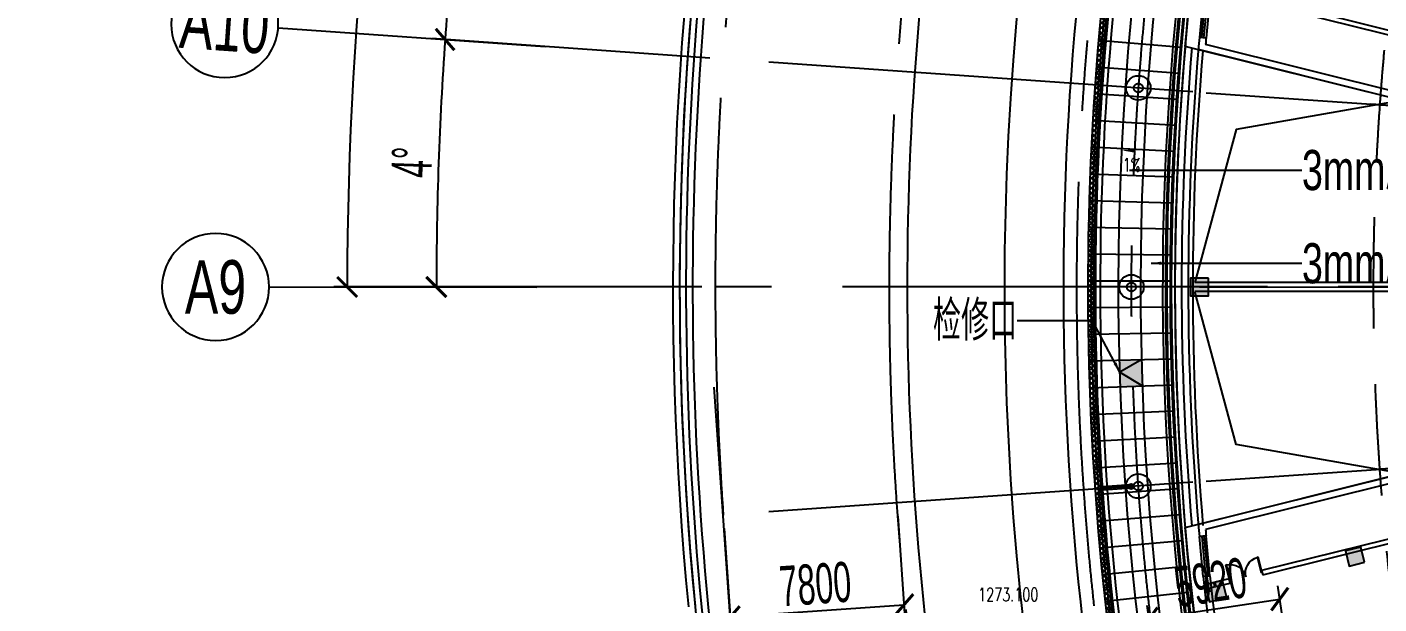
# Model space of a CAD drawing. Extents: x 1962160 to 37842216, y -162679 to 2997677.
# Drawn here: x 37436209 to 37496803, y 2742666 to 2768537 of the extents above; entities that cross this region are included whole.
import ezdxf
from ezdxf.enums import TextEntityAlignment as Align

# ---------------------------------------------------------------- set-up
doc = ezdxf.new("R2010")
doc.units = 0
doc.header["$LTSCALE"] = 1000
for name, pattern in [('CENTER', [2, 1.25, -0.25, 0.25, -0.25]), ('CENTER2', [28.575000000000003, 19.05, -3.175, 3.175, -3.175]), ('DASH', [0.35, 0.25, -0.1]), ('HIDDEN', [0.375, 0.25, -0.125])]:
    doc.linetypes.add(name, pattern=pattern)
doc.layers.get('0').update_dxf_attribs({"color": 8})
doc.layers.get('Defpoints').update_dxf_attribs({"color": 8})
for name, color, linetype in [('#幕墙线-平面', 8, 'Continuous'), ('#文字', 8, 'Continuous'), ('#标注', 8, 'Continuous'), ('#虚线', 8, 'HIDDEN'), ('#轴线', 8, 'CENTER2'), ('1-WIN-1', 8, 'Continuous'), ('A-AL-E', 8, 'Continuous'), ('A-COLS-PLAN-C', 8, 'DASH'), ('A-COLS-PLAN-S', 8, 'DASH'), ('A-DETL-ALUM', 8, 'Continuous'), ('A-DIMS-ELEV', 8, 'Continuous'), ('A-DIMS-SYMB', 8, 'Continuous'), ('A-FLOR', 8, 'Continuous'), ('A-GRID', 8, 'CENTER'), ('A-HATH', 8, 'Continuous'), ('A-ROOF-DRAN', 8, 'Continuous'), ('A-STRS-HRAL', 8, 'Continuous'), ('COLUMN', 8, 'Continuous'), ('DIM', 8, 'Continuous'), ('G-ACCS', 8, 'Continuous'), ('PUB_HATCH', 8, 'Continuous'), ('周边建筑', 8, 'Continuous'), ('建-填充', 8, 'Continuous'), ('水-雨水-压力流-标识', 8, 'Continuous')]:
    doc.layers.add(name, color=color, linetype=linetype)
doc.layers.add('A-X-CHEK', color=8, linetype='Continuous', plot=False)
doc.styles.add('#文字', font='jrs.shx', dxfattribs={"width": 0.7, "bigfont": 'hztxt.shx'})
doc.styles.add('_TCH_DIM', font='SIMPLEX', dxfattribs={"bigfont": 'GBCBIG'})
doc.styles.add('JHZX', font='jrs.shx', dxfattribs={"width": 0.6, "bigfont": 'jhz.shx'})
doc.dimstyles.new('JZBZ-300', dxfattribs={"dimscale": 300, "dimtxt": 3, "dimasz": 1.5, "dimexe": 1, "dimexo": 1, "dimgap": 0.5, "dimtad": 1, "dimdec": 0, "dimdsep": 46, "dimtxsty": 'JHZX', "dimblk1": 'ARCHTICK', "dimblk2": 'ARCHTICK', "dimsah": 1, "dimcen": 0, "dimclrd": 1, "dimclre": 1, "dimclrt": 2, "dimadec": 3, "dimazin": 2, "dimtfac": 1, "dimtdec": 0, "dimtix": 1, "dimtmove": 0, "dimatfit": 3, "dimfxl": 1, "dimtolj": 1, "dimlwd": -1, "dimlwe": -1, "dimarcsym": 1})
doc.dimstyles.new('JZBZ-600', dxfattribs={"dimscale": 600, "dimtxt": 3, "dimasz": 1.5, "dimexe": 1, "dimexo": 1, "dimgap": 0.5, "dimtad": 1, "dimdec": 0, "dimdsep": 46, "dimtxsty": 'JHZX', "dimblk1": 'ARCHTICK', "dimblk2": 'ARCHTICK', "dimsah": 1, "dimcen": 0, "dimclrd": 1, "dimclre": 1, "dimclrt": 2, "dimadec": 1, "dimazin": 2, "dimtfac": 1, "dimtdec": 0, "dimtix": 1, "dimtmove": 0, "dimatfit": 3, "dimfxl": 1, "dimtolj": 1, "dimlwd": -1, "dimlwe": -1, "dimarcsym": 1})

# ---------------------------------------------------------------- blocks, each defined once
blk = doc.blocks.new('_ARCHTICK')
at = {"const_width": 0.15}
blk.add_lwpolyline([(-0.5, -0.5), (0.5, 0.5)], dxfattribs=at)
blk = doc.blocks.new('排水沟区域')
at = {"layer": 'A-HATH'}
h = blk.add_hatch(dxfattribs=at)
h.set_pattern_fill('ANSI37', color=256, scale=100)
h.set_pattern_definition([(45, (0, 0), (-112.2532015133644, 112.2532015133644), []), (135, (0, 0), (-112.2532015133644, -112.2532015133644), [])])
edge = h.paths.add_edge_path()
edge.add_arc((35647972.5123964, 2918657.177403348), 130050.0001581773, 170.5580595646638, 170.7562407378853)
edge.add_arc((35519051.66144992, 2939217.253498712), 649.999999933128, -9.061124784097785, 30.56278275432919, ccw=False)
edge.add_arc((35647972.51225577, 2918657.177440869), 129900.0000000917, 170.9388714180012, 194.3584088103483)
edge.add_arc((35513750.33892875, 2884298.616817673), 8650.000002523695, 12.63826680794972, 14.358408810034689, ccw=False)
edge.add_line((35522190.75678708, 2886191.193479404), (35522532.27658471, 2886267.771725808))
edge.add_arc((35513750.33890613, 2884298.616812271), 9000.000025779049, 12.63826680998429, 14.35840880764261)
edge.add_arc((35647972.51225577, 2918657.177440866), 129550.0000000962, 170.9388714180003, 194.3584088103472, ccw=False)
edge.add_arc((35519051.66145676, 2939217.253541403), 999.9999999046142, 350.9388714094279, 410.7486490328502)
blk.add_lwpolyline([(35519684.38504436, 2939991.631266749, 0.0008647287125802096), (35519611.35857493, 2939547.766929859, -0.174635434641465), (35519693.55002822, 2939114.886253142, 0.1025441863688925), (35522130.14260682, 2886443.701981627, -0.007505676324328644), (35522190.75678708, 2886191.193479404), (35522532.27658471, 2886267.771725808, 0.007505676305012228), (35522469.20980757, 2886530.497335057, -0.102544186368898), (35520039.182336, 2939059.765405688, 0.2670597968906989)], format="xyb", close=True, dxfattribs=at)
blk = doc.blocks.new('A$C58e34137')
at = {"layer": 'A-X-CHEK'}
blk.add_blockref('排水沟区域', (-35647972.51433039, -2918657.17947907), dxfattribs=at)
blk = doc.blocks.new('雨水立管')
for radius in [80, 50]:
    blk.add_circle((-3.725290298461914e-09, 2.328306436538696e-10), radius)
blk = doc.blocks.new('雨水')
at = {"layer": 'A-DIMS-SYMB'}
blk.add_lwpolyline([(35520791.57787087, 2924733.974634099, 0, 0, 0), (35519598.14549707, 2924783.160850973, 0, 160, 0), (35520197.63656522, 2924758.453378359, 0, 0, 0)], format="xyseb", dxfattribs=at)
at = {"layer": 'A-ROOF-DRAN'}
for points in [[(35520009.54976873, 2909784.318326699), (35518733.10440812, 2909691.80186474)], [(35520020.39328882, 2909634.710779857), (35518743.57166758, 2909542.167046615)]]:
    blk.add_lwpolyline(points, dxfattribs=at)
at = {"xscale": 1.5, "yscale": 1.5, "zscale": 1.5}
blk.add_blockref('雨水立管', (35520014.97152878, 2909709.514553278), dxfattribs=at)
at = {"layer": 'A-DIMS-SYMB', "style": '_TCH_DIM', "width": 0.7058823529411765}
blk.add_text('1%', height=595, dxfattribs=at).set_placement((35519633.89370291, 2923839.806779628))
blk = doc.blocks.new('1100')
at = {"layer": 'A-DETL-ALUM', "ltscale": 0.3}
blk.add_circle((35572079.41488183, 2737404.62498665), 550, dxfattribs=at)
blk = doc.blocks.new('_YZHK')
blk.add_circle((0, 0), 0.5)
blk = doc.blocks.new('ASDFASD')
at = {"layer": 'A-COLS-PLAN-C', "ltscale": 0.3, "xscale": 400, "yscale": 400, "zscale": 400}
for p in [(35520334.19202486, 2927582.518255999), (35520022.5122556, 2918657.17744044), (35520334.19202486, 2909731.836624876)]:
    blk.add_blockref('_YZHK', p, dxfattribs=at)
blk = doc.blocks.new('$WINLIB2D$00000001')
for points in [[(-0.4999999999999964, 0.5000000000000142), (-0.4999999999999964, -0.4999999999999858)], [(-0.4999999999999964, 0.5000000000000142), (0.5000000000000036, 0.5000000000000142)], [(0.5000000000000036, -0.4999999999999858), (0.5000000000000036, 0.5000000000000142)], [(0.5000000000000036, 0.1666666666666714), (-0.4999999999999964, 0.1666666666666714)], [(0.5000000000000036, -0.1666666666666572), (-0.4999999999999964, -0.1666666666666572)], [(-0.4999999999999964, -0.4999999999999858), (0.5000000000000036, -0.4999999999999858)]]:
    blk.add_lwpolyline(points)
blk = doc.blocks.new('$DorLib2D$00000002')
at = {"layer": '1-WIN-1'}
for p, q in [((-0.5000000000002274, 1.70530256582424e-13), (-0.5, 0.4875000000000114)), ((-0.4750000000001364, 0.4875000000002387), (-0.5, 0.4875000000000114)), ((-0.4750000000001364, 1.70530256582424e-13), (-0.4750000000001364, 0.4875000000002387)), ((0.4749999999999091, 5.684341886080801e-14), (0.4749999999999091, 0.4875000000001251)), ((0.4749999999999091, 0.4875000000001251), (0.4999999999997726, 0.4875000000001251)), ((0.5, -5.684341886080801e-14), (0.4999999999997726, 0.4875000000001251)), ((-0.5000000000002274, 1.70530256582424e-13), (-0.4750000000001364, 1.70530256582424e-13)), ((0.5, -5.684341886080801e-14), (0.4749999999999091, 5.684341886080801e-14))]:
    blk.add_line(p, q, dxfattribs=at)
for centre, start, end in [((-0.4875000000001819, 5.684341886080801e-14), 0, 88.53071642340379), ((0.4874999999999545, 5.684341886080801e-14), 91.46928357659621, 180)]:
    blk.add_arc(centre, 0.4875, start, end, dxfattribs=at)
blk = doc.blocks.new('_FZH')
blk.add_lwpolyline([(-0.5, -0.5), (0.5, -0.5), (0.5, 0.5), (-0.5, 0.5)], close=True)
at = {"layer": 'PUB_HATCH'}
blk.add_solid([(-0.5, -0.5), (0.5, -0.5), (-0.5, 0.5), (0.5, 0.5)], dxfattribs=at)
blk = doc.blocks.new('567')
at = {"layer": '周边建筑'}
for p, q in [((-11193.96435414255, 124899.3801160231), (-11165.039963983, 124600.7699572961)), ((-8338.038826569915, 115699.9999267529), (-10643.6935864538, 124947.4760770351)), ((-200.0002340301871, 115671.8004826754), (-200.0002340301871, 125101.3632137855)), ((-200.0001280158758, 114971.8004364669), (-200.0001280233264, 125101.3632141724)), ((199.9997659623623, 115671.8004826754), (199.9997659623623, 125101.3632137855)), ((199.9998719617724, 114971.8004364669), (199.9998719766736, 125101.3632141724)), ((8338.03857049346, 115699.9999267533), (10643.69334622473, 124947.4761405219)), ((11165.03992278874, 124600.7700031027), (11193.96431336552, 124899.3801617851)), ((-13673.25372226536, 124451.1234483044), (-13695.09598024935, 124649.9271599581)), ((-13446.43119006604, 124201.3022599528), (-13513.08027870953, 124468.6171538979)), ((-13446.43119006604, 124201.3022599528), (-13252.37204481661, 124249.6866390705)), ((-13252.37204481661, 124249.6866390705), (-13361.19699037075, 124686.1596558164)), ((-12956.65466100723, 124427.2280966714), (-12985.57905119658, 124725.8382553984)), ((-8616.25832477957, 115575.807737194), (-10872.87542779744, 124626.6045882781)), ((8616.258068718016, 115575.807737194), (10872.87518758327, 124626.6046518311)), ((-13242.43080693483, 124209.8145117541), (-13436.48995219916, 124161.4301326275)), ((-13436.48995219916, 124161.4301326275), (-13276.33278752863, 123519.0748302042)), ((-13082.27364227176, 123567.4592093229), (-13242.43080693483, 124209.8145117541)), ((-13276.33278752863, 123519.0748302042), (-13082.27364227176, 123567.4592093229)), ((-12719.3907988742, 122112.0156199113), (-12913.44994412363, 122063.6312407926)), ((-12913.44994412363, 122063.6312407926), (-10733.28223753721, 113319.4561713045)), ((-10539.22309228778, 113367.8405504222), (-12719.3907988742, 122112.0156199113)), ((12643.94311700016, 121809.4133679415), (10539.22262553126, 113367.8405504227)), ((10733.28177078813, 113319.4561713045), (12813.8100726828, 121663.9994161949))]:
    blk.add_line(p, q, dxfattribs=at)
blk.add_lwpolyline([(-47073.25338561833, 116876.4681862746, -0.0744215799525629), (-10790.70054857433, 125537.0892229746), (-8338.038720555604, 115699.9999267608), (8338.038676522672, 115699.9999267608), (10790.70050453395, 125537.0892229751, -0.07442158046754624), (47073.25353706628, 116876.4681253135, -0.07421954768420427)], format="xyb", dxfattribs=at)
for points in [[(-8385.998344779015, 115671.8006193787), (-7068.851940572262, 123256.1048880219), (-200.0001535639167, 125101.3633970846)], [(8385.998084560037, 115671.8006159808), (7068.851683400571, 123256.1048851535), (199.9998971298337, 125101.3633970027)]]:
    blk.add_lwpolyline(points, dxfattribs=at)
for centre, radius, start, end in [((-2.201646566390991e-05, -4.607392475008965e-05), 126000, 68.06235922378528, 111.9376407861825), ((-4.731118679046631e-05, -1.704692840576172e-05), 126000.0000030352, 85.04109601382338, 94.91560684842158), ((-4.731118679046631e-05, -1.704692840576172e-05), 125700.0000030352, 85.10901602187906, 94.89098397812093), ((-0.0001288577914237976, -4.40557487308979e-05), 125399.9999977989, 94.86900586944341, 95.1213855797711), ((-4.754960536956787e-05, -7.317215204238892e-05), 125399.9999999212, 85.08472006989746, 94.91527950249957), ((-4.754960536956787e-05, -7.317215204238892e-05), 125199.9999999219, 85.14570549943771, 94.9006442420527), ((-7.756054401397705e-05, 1.431209966540337e-05), 125400.0000000284, 84.87861399266463, 85.13099413168887), ((-0.0001288577914237976, -4.404829815030098e-05), 125399.9999977943, 95.94381995888064, 111.8836034919402), ((-0.0001288577914237976, -4.404829815030098e-05), 125099.9999977941, 95.94480624710295, 111.763935769319), ((-0.0003964826464653015, 0.001440182793885469), 125399.9985047636, 96.11639622546474, 96.26985138233644), ((-0.0003964751958847046, 0.001440182793885469), 125199.9985047643, 96.19611518241895, 96.26985138233644), ((-0.0001288577914237976, -4.404829815030098e-05), 125099.9999977923, 94.98606614209635, 95.12039980505894), ((-7.75754451751709e-05, 1.432048156857491e-05), 125100.0000000232, 84.87960062250555, 85.01393385790365)]:
    blk.add_arc(centre, radius, start, end, dxfattribs=at)
at = {"layer": 'COLUMN'}
for p, xscale, yscale, zscale, rotation in [((-0.0001787394285202026, 124899.9999588304), 800.0000000000007, 800.0000000000007, 800.0000000000007, 90), ((-13640.49022883177, 124152.9179450185), 800.0000000003402, 800.0000000003402, 800.0000000003402, 13.99999999997211), ((-12088.56637517363, 117928.491342498), 700.0000000000592, 700.0000000000592, 700.0000000000592, 14.00000000000214)]:
    blk.add_blockref('_FZH', p, dxfattribs=dict(at, xscale=xscale, yscale=yscale, zscale=zscale, rotation=rotation))
at = {"layer": '周边建筑'}
for name, p, xscale, yscale, zscale, rotation in [('$WINLIB2D$00000001', (-12075.3095080331, 124663.3041109666), 1800, 300.0000000000002, -1800, 5.532602874722101), ('$WINLIB2D$00000001', (12075.30946690589, 124663.3041555583), -1800, 300.0000000000001, 1800, 354.4673970493914), ('$DorLib2D$00000002', (-12997.86179319769, 122815.5452250615), -1500, 1500, 1500, 283.9999999999892)]:
    blk.add_blockref(name, p, dxfattribs=dict(at, xscale=xscale, yscale=yscale, zscale=zscale, rotation=rotation))
blk = doc.blocks.new('1234')
at = {"layer": '周边建筑'}
for points in [[(899.9999998621643, 147897.2616378292, -0.06424754974339256), (38411.22599733435, 142825.0248288214, 0.3992271408683902), (47734.13426394202, 147881.3795785159), (62643.80696957186, 193768.6338093206, 0.4257611201714258), (57410.8051248882, 203558.9581788629, 0.1695890934855462), (-81790.47026674077, 195045.0434476584, 0.4257611201712679), (-85791.3257065732, 184689.9521724582), (-65400.53789663129, 140961.7665993124, 0.3992271408685563), (-55530.9065411333, 137079.2778602466, -0.09498676638333799), (-899.9999992009252, 147897.2616378367)], [(3507.282386738807, 147308.2532562092, 0.01190288189879027), (-3507.282390698791, 147308.2532562315), (-3529.532858530059, 148157.964341335, 0.09051536275890958), (-55643.5452967938, 137357.3291338012, -0.3992271408685528), (-65128.64556051977, 141088.5520778373), (-85519.43337046169, 184816.737650983, -0.425761120171263), (-81674.45541529916, 194768.3838115633, -0.08617948601408663), (-11230.48231103458, 210901.2002502978), (-9979.055130984634, 202999.9999966249), (9979.055131915957, 202999.9999895692), (11230.48231178708, 210901.2002502382, -0.05548064099764077), (57329.37135875039, 203270.2220680118, -0.4257611201714432), (62358.49001468346, 193861.3389076069), (47448.81730905734, 147974.0846768022, -0.3992271408683997), (38489.13923465274, 143114.7307615206, 0.0597972305577292), (3529.532854573801, 148157.9643414542), (3507.2932679113, 147308.6687912941)], [(-53552.56643567048, 204917.9412060007, 0.03537684678875146), (-81906.48511818238, 195321.703083761, 0.4257611201712687), (-86063.21804268472, 184563.1666939333), (-65672.43023274094, 140834.9811207876, 0.3992271408685562), (-55418.26778547093, 136801.2265866995, -0.08992013827698078), (-3863.717572046444, 147549.4211662337, -0.08992013827698078)]]:
    blk.add_lwpolyline(points, format="xyb", dxfattribs=at)
for centre, radius, start, end in [((2.793967723846436e-08, -7.748603820800781e-07), 148500.0000006685, 91.64907696212661, 106.5424971075481), ((2.980232238769531e-08, -7.748603820800781e-07), 148200.0000006686, 91.60015078360507, 106.5417941527147)]:
    blk.add_arc(centre, radius, start, end, dxfattribs=at)
blk = doc.blocks.new('总体道路0521')
at = {"layer": 'G-ACCS'}
for radius, start, end in [(137.9999999943868, 170.6452807769871, 191.3252688509721), (130.9999999943868, 170.6530970265744, 196.1537308380493)]:
    blk.add_arc((35647972.51118848, 2918657.176535503), radius, start, end, dxfattribs=at)
blk = doc.blocks.new('A$C06ac024f')
at = {"layer": 'A-AL-E'}
for points in [[(-117072.4059666544, -47122.1001576772, -0.1937009877899089), (-117072.4070128277, 47122.10890579596, -0.1937009877899089)], [(-117023.4231811241, -47109.88737772033, -0.1937296105040154), (-117023.4242275507, 47109.89612563606, -0.1937296105040154)], [(-145287.8805330694, 23958.21160294581), (-128813.5673151985, 21201.16620651679, -0.4119685533058242), (-128278.9669114948, 20457.71448632097, 0.1025441863688749), (-125842.3743332029, -32213.46978524746, -0.3957181001131183), (-131549.1810074821, -42585.19381452212), (-161024.043966651, -52162.15733374096, 0.4665771712174694), (-178315.5084250644, -95014.64385824368, 0.04969496342035992), (-156062.2732423842, -128330.703170726, -0.4106233703844309), (-156273.1750589237, -130640.1824203911), (-161870.8845780194, -135359.541345335)], [(-145263.1217250973, 24106.15416419134), (-128788.8085072264, 21349.10876776231, -0.4119685533025638), (-128130.8387795985, 20434.09126598388, 0.102544186368877), (-125697.0598185957, -32176.27177663473, -0.3957181001131074), (-131502.8284583241, -42727.85229196632), (-160977.691417493, -52304.81581118517, 0.4665771712174966), (-178183.1286895499, -94944.10588531752, 0.04969496342036155), (-155946.4140972048, -128235.4316719551, -0.410623370384824), (-156176.4888061658, -130754.8635806888), (-161774.198325269, -135474.2225056388)]]:
    blk.add_lwpolyline(points, format="xyb", dxfattribs=at)
at = {"layer": 'A-STRS-HRAL'}
for points in [[(-117339.7957758978, 47394.89913879195, 0.1604949966766384), (-122531.5980114341, -31637.17398430128), (-122337.9684682191, -31587.0979795754, -0.1601419950264416), (-117219.3529552594, 47158.74707884062, -0.1601419950264416)], [(-127735.8304280043, 20371.09601177368, 0.1025441863689455), (-125309.5544461981, -32077.07708693761, -0.007329012029309429), (-125246.5107880757, -32339.29816833418), (-125440.2403552607, -32389.40004101675, 0.007505676333453393), (-125503.3071324677, -32126.67443181714, -0.1025441863689884), (-127933.3346037194, 20402.59363886621, 0.2670597969082268), (-128288.1318955645, 21334.45949999755, -0.0004314041168583665), (-128251.1258262322, 21555.80371694081, -0.2921176947529655), (-127735.8304278478, 20371.09601174714)]]:
    blk.add_lwpolyline(points, format="xyb", dxfattribs=at)
at = {"xscale": 1000, "yscale": 1000, "zscale": 1000}
blk.add_blockref('总体道路0521', (-35647972511.19448, -2918657176.530752), dxfattribs=at)
at = {"layer": 'A-COLS-PLAN-S'}
blk.add_blockref('ASDFASD', (-35647972.51693987, -2918657.171766797), dxfattribs=at)
at = {"layer": 'A-ROOF-DRAN'}
blk.add_blockref('雨水', (-35647972.51693987, -2918657.171766797), dxfattribs=at)
at = {"layer": '周边建筑'}
for name, p, rotation in [('1234', (-0.004684269428253174, 0.005673641338944435), 78.99999965021681), ('567', (-0.003778956830501556, 0.004350954666733742), 90)]:
    blk.add_blockref(name, p, dxfattribs=dict(at, rotation=rotation))
at = {"layer": '水-雨水-压力流-标识'}
for p in [(-35699717.73979641, -2728479.278497278), (-35700029.41956567, -2737404.619312837), (-35699717.73979641, -2746329.960128401)]:
    blk.add_blockref('1100', p, dxfattribs=at)
at = {"layer": 'A-DIMS-ELEV', "style": '_TCH_DIM', "width": 0.7058823529411765}
blk.add_text('1273.100', height=595, dxfattribs=at).set_placement((-134819.8458201811, -14092.65398792364))
blk = doc.blocks.new('A$C41f195f4')
at = {"layer": '建-填充', "ltscale": 10}
h = blk.add_hatch(color=256, dxfattribs=at)
h.dxf.hatch_style = 1
edge = h.paths.add_edge_path()
edge.add_line((-122341.9259322956, -37079.21889817156), (-123294.6110211983, -37319.74368041055))
edge.add_arc((-134734.9523436055, -37993.91661000391), 11460.18842393844, -2.810628073517421, 3.3725080407185146, ccw=False)
edge.add_line((-123288.5498527586, -38555.86743499432), (-122322.6319665387, -38312.00176316779))
edge.add_arc((-135237.5882942155, -37897.58798922645), 12921.60345010752, 358.1621295968811, 363.6311668434479)
edge = h.paths.add_edge_path()
edge.add_line((-125814.3187613711, -20845.05220151134), (-126800.8744942993, -21008.47737279441))
edge.add_arc((7.450580596923828e-09, 1.527369022369385e-07), 128529.4436852917, 189.4073571853151, 189.936627012821)
edge.add_line((-126601.4014096707, -22178.88759945659), (-125616.3974518478, -22006.35585214011))
edge.add_arc((7.450580596923828e-09, 4.190951585769653e-09), 127529.4436852669, 189.4073696962074, 189.9366393556094, ccw=False)
edge = h.paths.add_edge_path()
edge.add_line((-127487.569596149, -3267.813510578126), (-128487.2421040162, -3293.404097115155))
edge.add_arc((-7.450580596923828e-09, -2.50060111284256e-07), 128529.4436852483, 181.4682924377232, 181.9975644929047)
edge.add_line((-128451.3375775814, -4480.152740007266), (-127451.944123894, -4445.328526781872))
edge.add_arc((-3.725290298461914e-08, 6.975606083869934e-07), 127529.4436852444, 181.4683073347371, 181.9975792392827, ccw=False)
edge = h.paths.add_edge_path()
edge.add_line((-126844.3646033481, 13200.99144173507), (-127838.9887581244, 13304.54235752719))
edge.add_arc((-1.490116119384766e-08, 7.497146725654602e-08), 128529.44368524, 174.0584659225176, 174.5877403900909)
edge.add_line((-127956.4344140962, 12123.06834403006), (-126960.8961219788, 12028.70992985601))
edge.add_arc((-7.450580596923828e-09, -2.691522240638733e-07), 127529.4436852803, 174.0584827887301, 174.5877571245838, ccw=False)
h.paths.add_polyline_path([(-142044.7860084623, 28119.10597416712), (-143222.2051057518, 28348.56477051741), (-143413.0155731961, 27366.93775451882), (-142235.5964759067, 27137.478958169)])
at = {"layer": 'DIM', "ltscale": 10}
blk.add_lwpolyline([(-127487.569596149, -3267.813510578591), (-128472.3618376181, -3830.161603367887), (-127451.9441239014, -4445.328526782803)], dxfattribs=at)
blk = doc.blocks.new('A$C80b62fe7')
at = {"layer": '#幕墙线-平面'}
for points in [[(-46213.03465203941, 141660.3671850716, -0.1937296105040076), (-46213.03570061922, 236074.3412846299, -0.1937296105040076)], [(-45971.84488739818, 141757.4624858513, -0.1937296105040154), (-45971.84593382478, 235977.2459892076, -0.1937296105040154)], [(-74926.70281554013, 212941.1028979034), (-57761.98902147263, 210068.5160700884, -0.4119685533058242), (-57227.38861776888, 209325.0643498925, 0.1025441863688749), (-54790.79603947699, 156653.8800783241, -0.3957181001131183), (-60497.60271375626, 146282.1560490495), (-89972.46567292511, 136705.1925298306, 0.4665771712174694), (-107263.9301313385, 93852.70600532787, 0.04969496342035992), (-85010.69494865835, 60536.6466928455, -0.4106233703844309), (-85221.59676519781, 58227.16744318046), (-90819.30628429353, 53507.8085182365)], [(-74883.78754839301, 213197.5366707286), (-57719.07375432551, 210324.9498429135, -0.4119685533025505), (-56970.63318914175, 209284.1174346413, 0.1025441863688777), (-54538.91754749417, 156718.3566265861, -0.3957181001130247), (-60417.25829521567, 146034.881354813), (-89892.12125438452, 136457.9178355942, 0.4665771712175024), (-107034.4719231129, 93974.97182506695, 0.04969496342036184), (-84809.8724303469, 60701.78395738173, -0.4106233703847854), (-85054.00726041198, 58028.3867653315), (-90651.7167795226, 53309.02784037683)]]:
    blk.add_lwpolyline(points, format="xyb", dxfattribs=at)
for radius, start, end in [(128529.4436852644, 333.5022467601689, 195.775796910644), (127529.4436852644, 333.539850647279, 195.7883970499479)]:
    blk.add_arc((71051.57360945642, 188867.3555372115), radius, start, end, dxfattribs=at)
blk = doc.blocks.new('DASWQE')
at = {"layer": '#幕墙线-平面', "ltscale": 10}
for points in [[(-129428.1346127614, 11062.00607388699), (-125691.7565936595, 10742.66409828141)], [(-129524.8000397086, 9865.910110068973), (-125785.6314482316, 9581.097463671584)], [(-129610.4121138602, 8668.97221185267), (-125868.7720421776, 8418.713199928403)], [(-129684.9635292813, 7471.29452320328), (-125941.1712804735, 7255.610502289608)], [(-129748.4479239136, 6272.979251220822), (-126002.8229847252, 6091.888627302833)], [(-129800.8598801494, 5074.128657413647), (-126053.7218937203, 4927.646884354763)], [(-129842.1949252635, 3874.845048973337), (-126093.8636638522, 3762.9846271961)], [(-129872.4495318234, 2675.230770044494), (-126123.2448695302, 2598.001245464198)], [(-129891.6211179644, 1475.388192989863), (-126141.8630034178, 1432.796156198718)], [(-129899.7080476359, 275.4197096549906), (-126149.7164766788, 267.4687953609973)], [(-129896.7096307129, -924.572277369909), (-126146.8046191335, -897.8813906540163)], [(-129882.6261230707, -2124.485363489483), (-126133.1276792586, -2063.15495350305)], [(-129857.4587265626, -3324.217150840908), (-126108.6868242174, -3228.252451382112)], [(-129821.20958893, -4523.665257033426), (-126073.4841397405, -4393.074457512237)], [(-129773.8818035722, -5722.727323885076), (-126027.5226299465, -5557.521568623837)], [(-129715.4794093519, -6921.301026156638), (-125970.8062170744, -6721.494413440116)], [(-129646.0073901862, -8119.284080286045), (-125903.3397411853, -7884.893661157694)], [(-129565.4716746658, -9316.574253115803), (-125825.1289597154, -9047.620029922575)], [(-129473.8791355193, -10513.06937061576), (-125736.1805469841, -10209.57429530052)], [(-129371.2375890613, -11708.66732660634), (-125636.5020936579, -11370.65729875164)], [(-129257.55579447, -12903.26609146735), (-125526.102106072, -12530.76995608257)], [(-129132.8434531093, -14096.76372084906), (-125404.9900055081, -13689.81326590944)]]:
    blk.add_lwpolyline(points, dxfattribs=at)
at = {"layer": 'DIM', "ltscale": 10}
blk.add_blockref('A$C80b62fe7', (-71047.03888088465, -188862.9763723449), dxfattribs=at)
blk = doc.blocks.new('*D176')
at = {"layer": '#标注', "color": 1, "transparency": 16777216}
for p, q in [((36634659.04103532, 2937870.489592419), (36622266.02255226, 2939502.388143154)), ((36633758.0813906, 2928925.275163399), (36621288.55138529, 2929797.525957607))]:
    blk.add_line(p, q, dxfattribs=at)
blk.add_arc((36780592.74096536, 2918654.106292026), 159093.4582868252, 172.4985152614458, 175.9986451028919, dxfattribs=at)
at = {"layer": 'Defpoints', "color": 0, "transparency": 16777216}
for p in [(36635253.90592249, 2937792.158461984), (36622470.68015597, 2936208.090314298), (36634356.61883085, 2928883.407125278), (36780592.74096536, 2918654.106292026)]:
    blk.add_point(p, dxfattribs=at)
at = {"layer": '#标注', "color": 1, "transparency": 16777216, "xscale": 900, "yscale": 900, "zscale": 900}
for p, rotation in [((36622860.88743944, 2939424.05701272), 82.49851526144575), ((36621887.08882554, 2929755.657919484), 265.9986451028919)]:
    blk.add_blockref('_ARCHTICK', p, dxfattribs=dict(at, rotation=rotation))
at = {"layer": '#标注', "color": 2, "transparency": 16777216, "insert": (36621106.19429952, 2934717.549327529), "char_height": 1800, "attachment_point": 5, "rotation": 84.248580182169, "style": 'JHZX'}
blk.add_mtext('\\A1;3.5°', dxfattribs=at)
blk = doc.blocks.new('*D177')
at = {"layer": '#标注', "color": 1, "transparency": 16777216}
for p, q in [((36633758.08139061, 2928925.275163407), (36621288.5513854, 2929797.5259576)), ((36633399.28271611, 2918657.429130308), (36620899.28271934, 2918657.711313211))]:
    blk.add_line(p, q, dxfattribs=at)
blk.add_arc((36780592.74096537, 2918654.106292122), 159093.458286716, 175.9986451029262, 179.9987065688494, dxfattribs=at)
at = {"layer": 'Defpoints', "color": 0, "transparency": 16777216}
for p in [(36634356.61883086, 2928883.407125285), (36621671.73561213, 2926059.680351261), (36633999.28271595, 2918657.415585529), (36780592.74096537, 2918654.106292122)]:
    blk.add_point(p, dxfattribs=at)
at = {"layer": '#标注', "color": 1, "transparency": 16777216, "xscale": 900, "yscale": 900, "zscale": 900}
for p, rotation in [((36621887.08882564, 2929755.657919479), 85.99864510292622), ((36621499.28271918, 2918657.697768432), 269.9987065688494)]:
    blk.add_blockref('_ARCHTICK', p, dxfattribs=dict(at, rotation=rotation))
at = {"layer": '#标注', "color": 2, "transparency": 16777216, "insert": (36620397.05845202, 2924251.969598729), "char_height": 1800, "attachment_point": 5, "rotation": 87.99867583588781, "style": 'JHZX'}
blk.add_mtext('\\A1;4°', dxfattribs=at)
blk = doc.blocks.new('*D211')
at = {"layer": '#标注', "color": 1, "transparency": 16777216}
for p, q in [((36656768.2570509, 2934959.722077565), (36669161.26842356, 2933327.769530872)), ((36656003.72291999, 2927369.179746552), (36668473.25292516, 2926496.928952365))]:
    blk.add_line(p, q, dxfattribs=at)
blk.add_arc((36780592.74096535, 2918654.106292136), 112993.458286847, 172.4982656255359, 175.9986451029368, dxfattribs=at)
at = {"layer": 'Defpoints', "color": 0, "transparency": 16777216}
for p in [(36656173.39250501, 2935038.055799807), (36668289.2376454, 2931121.854993676), (36655405.18547974, 2927411.047784673), (36780592.74096535, 2918654.106292136)]:
    blk.add_point(p, dxfattribs=at)
at = {"layer": '#标注', "color": 1, "transparency": 16777216, "xscale": 900, "yscale": 900, "zscale": 900}
for p, rotation in [((36668566.40387767, 2933406.103253115), 82.49826562553585), ((36667874.7154849, 2926538.796990486), 265.9986451029368)]:
    blk.add_blockref('_ARCHTICK', p, dxfattribs=dict(at, rotation=rotation))
at = {"layer": '#标注', "color": 2, "transparency": 16777216, "insert": (36666974.15345391, 2930097.99057204), "char_height": 1800, "attachment_point": 5, "rotation": 84.24845536423612, "style": 'JHZX'}
blk.add_mtext('\\A1;3.5°', dxfattribs=at)
blk = doc.blocks.new('*D212')
at = {"layer": '#标注', "color": 1, "transparency": 16777216}
for p, q in [((36656003.72291999, 2927369.179746564), (36668473.25292531, 2926496.928952354)), ((36655699.28271601, 2918657.162738243), (36668199.28271233, 2918656.856832889))]:
    blk.add_line(p, q, dxfattribs=at)
blk.add_arc((36780592.74096536, 2918654.106292033), 112993.4582866913, 175.9986451028842, 179.9985978331406, dxfattribs=at)
at = {"layer": 'Defpoints', "color": 0, "transparency": 16777216}
for p in [(36655405.18547974, 2927411.047784686), (36667721.76780727, 2923913.862363447), (36655099.28271618, 2918657.1774217), (36780592.74096536, 2918654.106292033)]:
    blk.add_point(p, dxfattribs=at)
at = {"layer": '#标注', "color": 1, "transparency": 16777216, "xscale": 900, "yscale": 900, "zscale": 900}
for p, rotation in [((36667874.71548507, 2926538.796990477), 85.99864510288424), ((36667599.2827125, 2918656.871516346), 269.9985978331405)]:
    blk.add_blockref('_ARCHTICK', p, dxfattribs=dict(at, rotation=rotation))
at = {"layer": '#标注', "color": 2, "transparency": 16777216, "insert": (36666468.94216696, 2922642.146323806), "char_height": 1800, "attachment_point": 5, "rotation": 87.99862146801233, "style": 'JHZX'}
blk.add_mtext('\\A1;4°', dxfattribs=at)
blk = doc.blocks.new('*D213')
at = {"layer": '#标注', "color": 1, "transparency": 16777216}
for p, q in [((36655699.28271601, 2918657.16273824), (36668199.28271219, 2918656.856832889)), ((36656003.35875694, 2909944.240406163), (36668472.9252095, 2910815.969999262))]:
    blk.add_line(p, q, dxfattribs=at)
blk.add_arc((36780592.74096536, 2918654.106292059), 112993.4582868297, 179.9985978331537, 183.998960053069, dxfattribs=at)
at = {"layer": 'Defpoints', "color": 0, "transparency": 16777216}
for p in [(36655099.28271618, 2918657.177421697), (36780592.74096536, 2918654.106292059), (36667629.81787902, 2916027.392869086), (36655404.81956721, 2909902.397385693)]:
    blk.add_point(p, dxfattribs=at)
at = {"layer": '#标注', "color": 1, "transparency": 16777216, "xscale": 900, "yscale": 900, "zscale": 900}
for p, rotation in [((36667599.28271237, 2918656.871516346), 89.9985978331537), ((36667874.38601977, 2910774.126978793), 273.998960053069)]:
    blk.add_blockref('_ARCHTICK', p, dxfattribs=dict(at, rotation=rotation))
at = {"layer": '#标注', "color": 2, "transparency": 16777216, "insert": (36668867.30111071, 2914754.951894919), "char_height": 1800, "attachment_point": 5, "rotation": 271.9987789431114, "style": 'JHZX'}
blk.add_mtext('\\A1;4°', dxfattribs=at)
blk = doc.blocks.new('*D214')
at = {"layer": '#标注', "color": 1, "transparency": 16777216}
for p, q in [((36656003.35875693, 2909944.240406151), (36668472.92520954, 2910815.969999266)), ((36656767.5087787, 2902354.173876674), (36669160.59504249, 2903985.557601557))]:
    blk.add_line(p, q, dxfattribs=at)
blk.add_arc((36780592.74096535, 2918654.106292162), 112993.4582867858, 183.9989600531212, 187.4991045865828, dxfattribs=at)
at = {"layer": 'Defpoints', "color": 0, "transparency": 16777216}
for p in [(36780592.74096535, 2918654.106292162), (36655404.8195672, 2909902.397385682), (36668058.20373213, 2908480.633664194), (36656172.64063803, 2902275.867457881)]:
    blk.add_point(p, dxfattribs=at)
at = {"layer": '#标注', "color": 1, "transparency": 16777216, "xscale": 900, "yscale": 900, "zscale": 900}
for p, rotation in [((36667874.38601981, 2910774.126978796), 93.99896005312118), ((36668565.72690182, 2903907.251182762), 277.4991045865829)]:
    blk.add_blockref('_ARCHTICK', p, dxfattribs=dict(at, rotation=rotation))
at = {"layer": '#标注', "color": 2, "transparency": 16777216, "insert": (36669361.58027413, 2907455.615009744), "char_height": 1800, "attachment_point": 5, "rotation": 275.74903231985223, "style": 'JHZX'}
blk.add_mtext('\\A1;3.5°', dxfattribs=at)
blk = doc.blocks.new('*D74')
at = {"layer": '#标注', "color": 1, "transparency": 16777216}
for p, q in [((36642178.48066349, 2908376.440454598), (36642497.96380715, 2903807.618642408)), ((36634397.48107067, 2907832.339959338), (36634716.96421433, 2903263.518147148)), ((36634675.11033008, 2903862.056577304), (36642456.1099229, 2904406.157072565))]:
    blk.add_line(p, q, dxfattribs=at)
at = {"layer": 'Defpoints', "color": 0, "transparency": 16777216}
for p in [(36642136.62677924, 2908974.978884754), (36634355.62718642, 2908430.878389494), (36642456.1099229, 2904406.157072565)]:
    blk.add_point(p, dxfattribs=at)
at = {"layer": '#标注', "color": 1, "transparency": 16777216, "xscale": 900, "yscale": 900, "zscale": 900}
for p, rotation in [((36642456.1099229, 2904406.157072565), 4.0000000000011), ((36634675.11033008, 2903862.056577304), 184.0000000000011)]:
    blk.add_blockref('_ARCHTICK', p, dxfattribs=dict(at, rotation=rotation))
at = {"layer": '#标注', "color": 2, "transparency": 16777216, "insert": (36638481.902358, 2905331.183685246), "char_height": 1800, "attachment_point": 5, "rotation": 4.0000000000011, "style": 'JHZX'}
blk.add_mtext('\\A1;7800', dxfattribs=at)
blk = doc.blocks.new('*D76')
at = {"layer": '#标注', "color": 1, "transparency": 16777216}
for p, q in [((36659848.15745615, 2901019.462157608), (36659208.22131151, 2905254.893032468)), ((36653994.82822505, 2900135.075880945), (36653354.8920804, 2904370.506755805)), ((36653444.5294027, 2903777.240247014), (36659297.8586338, 2904661.626523678))]:
    blk.add_line(p, q, dxfattribs=at)
at = {"layer": 'Defpoints', "color": 0, "transparency": 16777216}
for p in [(36659297.8586338, 2904661.626523678), (36659937.79477844, 2900426.195648818), (36654084.46554734, 2899541.809372155)]:
    blk.add_point(p, dxfattribs=at)
at = {"layer": '#标注', "color": 1, "transparency": 16777216, "xscale": 900, "yscale": 900, "zscale": 900}
for p, rotation in [((36659297.8586338, 2904661.626523678), 8.5918986872883), ((36653444.5294027, 2903777.240247014), 188.5918986872883)]:
    blk.add_blockref('_ARCHTICK', p, dxfattribs=dict(at, rotation=rotation))
at = {"layer": '#标注', "color": 2, "transparency": 16777216, "insert": (36656191.91937366, 2905405.966402926), "char_height": 1800, "attachment_point": 5, "rotation": 8.5918986872883, "style": 'JHZX'}
blk.add_mtext('\\A1;5920', dxfattribs=at)
blk = doc.blocks.new('*D106')
at = {"layer": '#标注', "color": 1, "transparency": 16777216}
for p, q in [((36689976.49658143, 3034648.116551962), (36679818.65363285, 3047650.74038841)), ((36633399.2827161, 2918657.429130305), (36616899.2827203, 2918657.801611735))]:
    blk.add_line(p, q, dxfattribs=at)
blk.add_arc((36780592.74096535, 2918654.106292089), 163093.458286761, 127.9974821202229, 179.9987065688393, dxfattribs=at)
at = {"layer": 'Defpoints', "color": 0, "transparency": 16777216}
for p in [(36690345.87268865, 3034175.293866999), (36646455.84928183, 3011426.787752829), (36633999.28271595, 2918657.415585522), (36780592.74096535, 2918654.106292089)]:
    blk.add_point(p, dxfattribs=at)
at = {"layer": '#标注', "color": 1, "transparency": 16777216, "xscale": 900, "yscale": 900, "zscale": 900}
for p, rotation in [((36680188.02974007, 3047177.917703446), 37.9974821202229), ((36617499.28272016, 2918657.788066957), 269.9987065688392)]:
    blk.add_blockref('_ARCHTICK', p, dxfattribs=dict(at, rotation=rotation))
at = {"layer": '#标注', "color": 2, "transparency": 16777216, "insert": (36632929.15432575, 2990680.529336371), "char_height": 1800, "attachment_point": 5, "rotation": 63.99809434453106, "style": 'JHZX'}
blk.add_mtext('\\A1;52°', dxfattribs=at)
blk = doc.blocks.new('*U247')
blk.add_line((-8.960830237663566e-17, -20), (0, 0))
blk.add_circle((0, -24), 4)
at = {"style": 'JHZX', "width": 0.75}
blk.add_attdef('AXES', text='', height=4, dxfattribs=at).set_placement((0, -24), align=Align.MIDDLE_CENTER)
blk = doc.blocks.new('*U246')
blk.add_line((20, 4.898587196589413e-16), (0, 0))
blk.add_circle((24, 0), 4)
at = {"style": 'JHZX', "width": 0.75}
blk.add_attdef('AXES', text='', height=4, dxfattribs=at).set_placement((23.99999999999997, 0), align=Align.MIDDLE_CENTER)
blk = doc.blocks.new('*U13')
at = {"layer": '#标注'}
ref = blk.add_blockref('*U246', (0.05555985685668929, 8199.957947498637), dxfattribs=dict(at, xscale=599.9999999999999, yscale=599.9999999999999, rotation=269.9996117852258))
ref.add_attrib('AXES', 'A2', dxfattribs={"layer": '0', "height": 2400, "rotation": 269.9996117959577, "style": '#文字', "width": 0.7}).set_placement((-0.04200915534511296, -6200.042052162755), align=Align.MIDDLE_CENTER)
blk = doc.blocks.new('*U14')
at = {"layer": 'DIM'}
for p, rotation in [((38431924.37715691, 3049525.814663643), 94.00035489507722), ((38432593.23286856, 3042883.785612437), 97.50030358952117), ((38433666.32130265, 3036294.976987754), 101.000252283965), ((38435139.63952404, 3029783.966981723), 104.500200978409), ((38437007.69162283, 3023375.043574764), 108.0001496728528), ((38439263.50921583, 3017092.113934288), 111.5000983672966)]:
    blk.add_blockref('*U13', p, dxfattribs=dict(at, rotation=rotation))
blk = doc.blocks.new('DOTE-11')
at = {"layer": '#虚线', "ltscale": 20}
blk.add_arc((36780598.51695531, 2918657.177440438), 117099.9999999995, 127.0941195768543, 207.9999999896279, dxfattribs=at)
at = {"layer": '#轴线'}
for p, q in [((36655404.2286477, 2927411.614895327), (36634355.62718722, 2928883.476491327)), ((36715898.51695531, 2918657.177440438), (36633998.51695531, 2918657.177440439)), ((36655404.2286477, 2909902.739985549), (36634355.62718642, 2908430.878389494))]:
    blk.add_line(p, q, dxfattribs=at)
for radius, end in [(146599.9999999995, 183.9998103525153), (138799.9999999995, 210.1884172151102), (130399.9999999995, 210.3293811306592), (127949.9999999995, 210.3740096847854)]:
    blk.add_arc((36780598.51695531, 2918657.177440438), radius, 324.4999999903098, end, dxfattribs=at)
blk = doc.blocks.new('ZW-5001')
at = {"layer": '#标注'}
ref = blk.add_blockref('*U246', (36626376.1977073, 2929441.71190458), dxfattribs=dict(at, xscale=-599.9999999999998, yscale=599.9999999999998, rotation=355.9987296722753))
ref.add_attrib('AXES', 'A10', dxfattribs={"layer": '0', "height": 2400, "rotation": 355.9987297173694, "style": '#文字', "width": 0.7}).set_placement((36612011.2976575, 2930446.52361627), align=Align.MIDDLE_CENTER)
ref = blk.add_blockref('*U246', (36663385.74577961, 2926852.855006569), dxfattribs=dict(at, xscale=599.9999999999999, yscale=599.9999999999999, rotation=355.9986451038205))
ref.add_attrib('AXES', 'A10', dxfattribs={"layer": '0', "height": 2400, "rotation": 355.9986450892401, "style": '#文字', "width": 0.7}).set_placement((36677750.64434568, 2925848.022091883), align=Align.MIDDLE_CENTER)
ref = blk.add_blockref('*U246', (36625999.29554592, 2918654.789810888), dxfattribs=dict(at, xscale=-599.9999999999999, yscale=599.9999999999998, rotation=359.9849050273523))
ref.add_attrib('AXES', 'A9', dxfattribs={"layer": '0', "height": 2400, "rotation": 359.9849050683164, "style": '#文字', "width": 0.7}).set_placement((36611599.29604509, 2918658.58359078), align=Align.MIDDLE_CENTER)
ref = blk.add_blockref('*U247', (36633954.69046525, 2914167.296494666), dxfattribs=dict(at, xscale=600, yscale=600, rotation=3.998971414674728))
ref.add_attrib('AXES', 'AA', dxfattribs={"layer": '0', "height": 2399.999999999999, "rotation": 3.99897157416922, "style": '#文字', "width": 0.7}).set_placement((36634958.92580502, 2899802.356140377), align=Align.MIDDLE_CENTER)
at = {"layer": 'DIM'}
blk.add_blockref('*U14', (-1760359.502570294, -138493.6474373168), dxfattribs=at)
at = {"layer": '#标注'}
for base, center, p1, p2, picture, middle in [((36646455.84928183, 3011426.787752829), (36780592.74096536, 2918654.106292089), (36690345.87268865, 3034175.293866999), (36633999.28271595, 2918657.415585524), '*D106', (36632929.15432575, 2990680.529336372)), ((36622470.68015597, 2936208.090314298), (36780592.74096535, 2918654.106292026), (36635253.90592249, 2937792.158461984), (36634356.61883084, 2928883.407125277), '*D176', (36621106.19429952, 2934717.549327532)), ((36668289.2376454, 2931121.854993676), (36780592.74096536, 2918654.106292136), (36656173.39250501, 2935038.055799808), (36655405.18547974, 2927411.047784674), '*D211', (36666974.15345391, 2930097.990572042)), ((36621671.73561213, 2926059.680351261), (36780592.74096536, 2918654.106292122), (36634356.61883086, 2928883.407125285), (36633999.28271595, 2918657.415585529), '*D177', (36620397.05845202, 2924251.969598725)), ((36667721.76780727, 2923913.862363447), (36780592.74096536, 2918654.106292033), (36655405.18547974, 2927411.047784686), (36655099.28271618, 2918657.177421701), '*D212', (36666468.94216697, 2922642.14632381)), ((36667629.81787902, 2916027.392869086), (36780592.74096537, 2918654.106292059), (36655099.28271618, 2918657.177421697), (36655404.81956722, 2909902.397385694), '*D213', (36668867.30111071, 2914754.951894916)), ((36668058.20373213, 2908480.633664194), (36780592.74096535, 2918654.106292162), (36655404.81956721, 2909902.397385682), (36656172.64063804, 2902275.86745788), '*D214', (36669361.58027414, 2907455.615009742))]:
    dim = blk.add_angular_dim_3p(base=base, center=center, p1=p1, p2=p2, dimstyle='JZBZ-600', dxfattribs=at)
    dim.commit()
    dim.dimension.update_dxf_attribs({"geometry": picture, "text_midpoint": middle})
for p1, p2, distance, picture, middle in [((36634355.62718642, 2908430.878389494), (36642136.62677924, 2908974.978884754), -4579.978409404639, '*D74', (36638481.902358, 2905331.183685246)), ((36654084.46554734, 2899541.809372155), (36659937.79477845, 2900426.195648819), 4283.502417991404, '*D76', (36656191.91937366, 2905405.966402926))]:
    dim = blk.add_aligned_dim(p1=p1, p2=p2, distance=distance, dimstyle='JZBZ-600', dxfattribs=at)
    dim.commit()
    dim.dimension.update_dxf_attribs({"geometry": picture, "text_midpoint": middle})
blk = doc.blocks.new('FDGFH')
at = {"layer": 'A-FLOR'}
blk.add_blockref('ZW-5001', (-36780598.51155947, -2918657.163268261), dxfattribs=at)
at = {"layer": 'A-GRID'}
blk.add_blockref('DOTE-11', (-36780598.51155947, -2918657.163268261), dxfattribs=at)

msp = doc.modelspace()

# ---------------------------------------------------------------- linework, layer by layer
at = {"layer": '#标注', "ltscale": 10}
msp.add_arc((37613698.93117297, 2756873.557990519), 133683.2479391286, 95.211781154909, 188.8679084312478, dxfattribs=at)

# ---------------------------------------------------------------- block references
at = {"layer": 'A-STRS-HRAL'}
msp.add_blockref('DASWQE', (37613652.56708944, 2756885.970215484), dxfattribs=at)
at = {"layer": 'DIM', "ltscale": 10}
for name, p in [('A$C06ac024f', (37613657.10216346, 2756879.841327364)), ('A$C58e34137', (37613657.09747919, 2756879.847001005)), ('A$C41f195f4', (37613657.10181801, 2756890.34938035))]:
    msp.add_blockref(name, p, dxfattribs=at)
at = {"layer": 'DIM'}
msp.add_blockref('FDGFH', (37613657.09676763, 2756879.827155179), dxfattribs=at)

# ---------------------------------------------------------------- texts
at = {"layer": '#文字', "ltscale": 10, "style": '#文字', "width": 0.7}
for s, p in [('3mm厚穿孔铝单板（氟碳喷涂） ', (37493352.38436676, 2762123.669353197)), ('3mm厚铝单板（氟碳喷涂） ', (37493352.38436676, 2757945.625312272))]:
    msp.add_text(s, height=1800, dxfattribs=at).set_placement(p, align=Align.MIDDLE_LEFT)
msp.add_text('检修口', height=1800, dxfattribs=at).set_placement((37480591.24282382, 2755367.779369703), align=Align.MIDDLE_RIGHT)

# ---------------------------------------------------------------- leaders
at = {"layer": 'DIM'}
for points in [[(37485617.51010215, 2762123.669353197), (37489972.92047602, 2762123.669353197), (37493352.38436676, 2762123.669353197)], [(37486593.45969385, 2757945.625312272), (37489972.92047602, 2757945.625312272), (37493352.38436676, 2757945.625312272)], [(37485184.73998039, 2753060.187776982), (37483970.70671456, 2755367.779369703), (37480591.24282382, 2755367.779369703)]]:
    msp.add_leader(points, dimstyle='JZBZ-300', dxfattribs=at)

doc.saveas('drawing.dxf')
